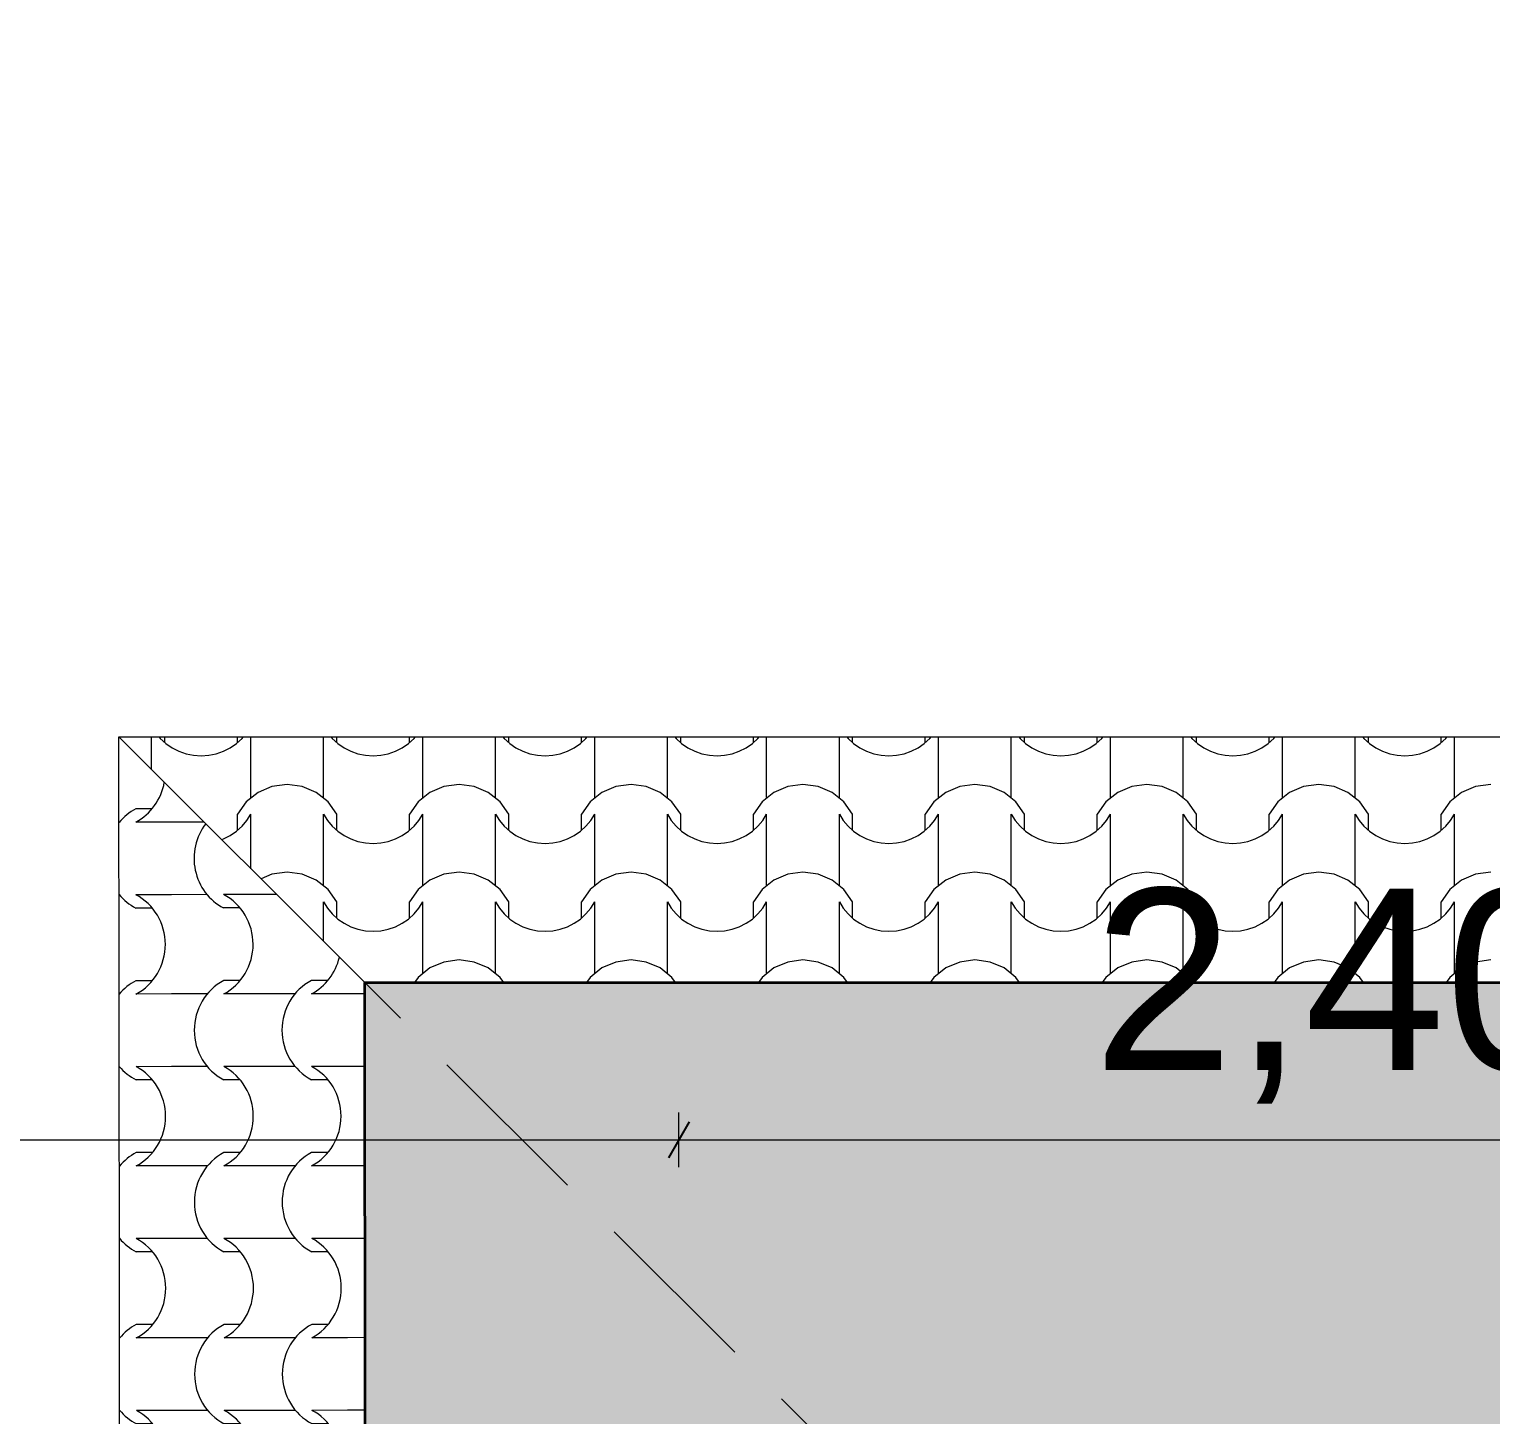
# Model space of a CAD drawing. Header units: millimetres. Extents: x 323482 to 503016, y 8175 to 72038.
# Drawn here: x 426647 to 429065, y 67722 to 70014 of the extents above; entities that cross this region are included whole.
import ezdxf

# ---------------------------------------------------------------- set-up
doc = ezdxf.new("R2010")
doc.units = ezdxf.units.MM
doc.header["$MEASUREMENT"] = 0
doc.linetypes.add('Hidden Line', pattern=[391.222223, 282.222223, -109])
doc.layers.add('Dimensioning - General', color=7, linetype='Continuous')
doc.layers.add('Shell - Roof', color=7, linetype='Continuous')
for name, color, linetype, lineweight, true_color in [('Dimensioning - General_Pen_No__45', 7, 'Continuous', 25, 0x40a5ff), ('Dimensioning - General_Pen_No__85', 7, 'Continuous', 20, 0x80c2ff), ('Shell - Roof_Pen_No__112', 7, 'Continuous', 13, 0xd5aaaa), ('Shell - Roof_Pen_No__92', 7, 'Continuous', 13, 0xbf8080)]:
    doc.layers.add(name, color=color, linetype=linetype, lineweight=lineweight, true_color=true_color)
doc.layers.add('Dimensioning - General_Pen_No__46', color=5, linetype='Continuous', lineweight=25)
doc.layers.add('Shell - Roof_Pen_No__32', color=15, linetype='Continuous', lineweight=35)
doc.styles.add('GENERATED_STYLE_1', font='arial.ttf')
doc.dimstyles.new('GENERATED_STYLE__4', dxfattribs={"dimtxt": 300, "dimasz": 45.6, "dimexe": 0.18, "dimexo": 0.0625, "dimgap": 0.09, "dimtad": 1, "dimtih": 1, "dimtoh": 1, "dimdec": 0, "dimzin": 0, "dimdsep": 46, "dimtxsty": 'GENERATED_STYLE_1', "dimblk": 'ARROWHEAD_2', "dimblk1": 'ARROWHEAD_2', "dimblk2": 'ARROWHEAD_2', "dimcen": 0.09, "dimse1": 1, "dimse2": 1, "dimclrd": 256, "dimclre": 256, "dimclrt": 5, "dimadec": 0, "dimazin": 0, "dimtfac": 1, "dimtdec": 4, "dimtmove": 0, "dimatfit": 3, "dimfxl": 1, "dimtolj": 1, "dimtzin": 0, "dimarcsym": 0})

# ---------------------------------------------------------------- blocks, each defined once
blk = doc.blocks.new('*X180')
at = {"layer": 'Shell - Roof_Pen_No__92', "color": 23, "linetype": 'Continuous', "lineweight": 13, "true_color": 0xbf8080}
for p, q in [((426850.6, 68724.4), (426823.5, 68724.4)), ((426796.1, 68702.4), (426795.8, 68702.4)), ((426882.4, 68702.5), (426823.5, 68702.4)), ((426936.5, 68702.5), (426882.4, 68702.5)), ((426796.2, 68582.2), (426796, 68582.2)), ((426882.6, 68582.2), (426823.7, 68582.2)), ((426941.4, 68582.3), (426882.6, 68582.2)), ((427027.8, 68582.4), (426968.9, 68582.3)), ((427056.8, 68582.4), (427027.8, 68582.4)), ((426850.8, 68560.2), (426823.7, 68560.2)), ((426996, 68560.4), (426968.9, 68560.3)), ((426850.9, 68440), (426823.8, 68439.9)), ((426996.1, 68440.1), (426969, 68440.1)), ((427141.3, 68440.3), (427114.2, 68440.2)), ((426796.4, 68417.9), (426796.1, 68417.9)), ((426882.7, 68418), (426823.8, 68417.9)), ((426941.6, 68418.1), (426882.7, 68418)), ((427027.9, 68418.1), (426969, 68418.1)), ((427086.8, 68418.2), (427027.9, 68418.1)), ((427173.1, 68418.3), (427114.3, 68418.2)), ((427202.4, 68418.3), (427173.1, 68418.3)), ((426796.5, 68297.7), (426796.3, 68297.7)), ((426882.8, 68297.8), (426824, 68297.7)), ((426941.7, 68297.8), (426882.8, 68297.8)), ((427028.1, 68297.9), (426969.2, 68297.8)), ((427086.9, 68298), (427028.1, 68297.9)), ((427173.3, 68298.1), (427114.4, 68298)), ((427202.5, 68298.1), (427173.3, 68298.1)), ((426851, 68275.7), (426824, 68275.7)), ((426996.3, 68275.9), (426969.2, 68275.8)), ((427141.5, 68276), (427114.4, 68276)), ((426851.2, 68155.5), (426824.1, 68155.5)), ((426996.4, 68155.6), (426969.3, 68155.6)), ((427141.6, 68155.8), (427114.5, 68155.8)), ((426796.7, 68133.4), (426796.4, 68133.4)), ((426883, 68133.5), (426824.1, 68133.5)), ((426941.9, 68133.6), (426883, 68133.5)), ((427028.2, 68133.7), (426969.3, 68133.6)), ((427087.1, 68133.7), (427028.2, 68133.7)), ((427173.4, 68133.8), (427114.5, 68133.8)), ((427202.7, 68133.8), (427173.4, 68133.8)), ((426796.8, 68013.2), (426796.5, 68013.2)), ((426883.1, 68013.3), (426824.2, 68013.2)), ((426942, 68013.3), (426883.1, 68013.3)), ((427028.3, 68013.4), (426969.5, 68013.4)), ((427087.2, 68013.5), (427028.3, 68013.4)), ((427173.6, 68013.6), (427114.7, 68013.5)), ((427202.8, 68013.6), (427173.6, 68013.6)), ((426851.3, 67991.2), (426824.3, 67991.2)), ((426996.6, 67991.4), (426969.5, 67991.4)), ((427141.8, 67991.5), (427114.7, 67991.5)), ((426851.5, 67871), (426824.4, 67871)), ((426996.7, 67871.2), (426969.6, 67871.1)), ((427141.9, 67871.3), (427114.8, 67871.3)), ((426797, 67849), (426796.7, 67849)), ((426883.3, 67849), (426824.4, 67849)), ((426942.2, 67849.1), (426883.3, 67849)), ((427028.5, 67849.2), (426969.6, 67849.1)), ((427087.4, 67849.2), (427028.5, 67849.2)), ((427173.7, 67849.3), (427114.8, 67849.3)), ((427203, 67849.4), (427173.7, 67849.3)), ((426797.1, 67728.7), (426796.8, 67728.7)), ((426883.4, 67728.8), (426824.5, 67728.7)), ((426851.6, 67706.8), (426824.6, 67706.7)), ((426942.3, 67728.9), (426883.4, 67728.8)), ((427028.6, 67728.9), (426969.7, 67728.9)), ((426996.8, 67706.9), (426969.8, 67706.9)), ((427087.5, 67729), (427028.6, 67728.9)), ((427173.8, 67729.1), (427115, 67729)), ((427142.1, 67707.1), (427115, 67707)), ((427203.1, 67729.1), (427173.8, 67729.1)), ((426851.7, 67586.5), (426824.7, 67586.5)), ((426997, 67586.7), (426969.9, 67586.7)), ((427142.2, 67586.8), (427115.1, 67586.8)), ((426797.3, 67564.5), (426797, 67564.5)), ((426883.6, 67564.6), (426824.7, 67564.5)), ((426942.5, 67564.6), (426883.6, 67564.6)), ((427028.8, 67564.7), (426969.9, 67564.6)), ((427087.7, 67564.8), (427028.8, 67564.7)), ((427174, 67564.9), (427115.1, 67564.8)), ((427203.3, 67564.9), (427174, 67564.9)), ((426797.4, 67444.2), (426797.1, 67444.2)), ((426883.7, 67444.3), (426824.8, 67444.3)), ((426942.6, 67444.4), (426883.7, 67444.3)), ((427028.9, 67444.5), (426970, 67444.4)), ((427087.8, 67444.5), (427028.9, 67444.5)), ((427174.1, 67444.6), (427115.2, 67444.6)), ((427203.4, 67444.6), (427174.1, 67444.6)), ((426851.9, 67422.3), (426824.8, 67422.3)), ((426997.1, 67422.4), (426970.1, 67422.4)), ((427142.3, 67422.6), (427115.3, 67422.6)), ((426852, 67302.1), (426825, 67302)), ((426997.2, 67302.2), (426970.2, 67302.2)), ((427142.5, 67302.3), (427115.4, 67302.3)), ((426797.6, 67280), (426797.3, 67280)), ((426883.9, 67280.1), (426825, 67280)), ((426942.8, 67280.1), (426883.9, 67280.1)), ((427029.1, 67280.2), (426970.2, 67280.2)), ((427088, 67280.3), (427029.1, 67280.2)), ((427174.3, 67280.4), (427115.4, 67280.3)), ((427203.5, 67280.4), (427174.3, 67280.4)), ((426797.7, 67159.8), (426797.4, 67159.8)), ((426884, 67159.8), (426825.1, 67159.8)), ((426942.9, 67159.9), (426884, 67159.8)), ((427029.2, 67160), (426970.3, 67159.9)), ((427088.1, 67160), (427029.2, 67160)), ((427174.4, 67160.1), (427115.5, 67160.1)), ((427203.7, 67160.2), (427174.4, 67160.1)), ((426852.2, 67137.8), (426825.1, 67137.8)), ((426997.4, 67138), (426970.3, 67137.9)), ((427142.6, 67138.1), (427115.6, 67138.1)), ((426852.3, 67017.6), (426825.2, 67017.5)), ((426997.5, 67017.7), (426970.5, 67017.7)), ((427142.8, 67017.9), (427115.7, 67017.8)), ((426797.8, 66995.5), (426797.6, 66995.5)), ((426884.2, 66995.6), (426825.3, 66995.5)), ((426943.1, 66995.7), (426884.2, 66995.6)), ((427029.4, 66995.7), (426970.5, 66995.7)), ((427088.3, 66995.8), (427029.4, 66995.7)), ((427174.6, 66995.9), (427115.7, 66995.8)), ((427203.8, 66995.9), (427174.6, 66995.9)), ((426943.2, 66875.4), (426890.5, 66875.4)), ((427029.5, 66875.5), (426970.6, 66875.5)), ((427088.4, 66875.6), (427029.5, 66875.5)), ((427174.7, 66875.7), (427115.8, 66875.6)), ((427204, 66875.7), (427174.7, 66875.7)), ((426997.7, 66853.5), (426970.6, 66853.4)), ((427142.9, 66853.6), (427115.8, 66853.6)), ((427143, 66733.4), (427116, 66733.4)), ((427088.6, 66711.3), (427054.8, 66711.3)), ((427174.9, 66711.4), (427116, 66711.4)), ((427204.1, 66711.4), (427174.9, 66711.4)), ((427204.2, 66591.2), (427175, 66591.2))]:
    blk.add_line(p, q, dxfattribs=at)
for centre, major_axis, start_param, end_param in [((426782.9, 68784.8), (-0.1, 92.5), 3.612631, 4.531047), ((426863.5, 68642.3), (-0.1, 91.9), 0.466079, 0.865344), ((427008.7, 68642.5), (-0.1, 91.9), 0.896981, 2.675513), ((426863.5, 68642.3), (-0.1, 91.9), 2.276249, 2.675513), ((426783.2, 68499.7), (-0.1, 92.5), 4.715365, 5.812147), ((426928.4, 68499.9), (-0.1, 92.5), 4.715365, 5.812147), ((426783.2, 68500.3), (-0.1, 92.5), 3.612631, 4.709413), ((426928.4, 68500.4), (-0.1, 92.5), 3.612631, 4.709413), ((427073.6, 68500.6), (-0.1, 92.5), 3.612631, 4.473815), ((426863.8, 68357.9), (-0.1, 91.9), 0.466079, 0.865344), ((427009, 68358), (-0.1, 91.9), 0.466079, 2.675513), ((427154.2, 68358.2), (-0.1, 91.9), 0.466079, 2.675513), ((426863.8, 68357.9), (-0.1, 91.9), 2.276249, 2.675513), ((426783.5, 68215.3), (-0.1, 92.5), 4.715365, 5.812147), ((426928.7, 68215.4), (-0.1, 92.5), 4.715365, 5.812147), ((427073.9, 68215.6), (-0.1, 92.5), 4.715365, 5.812147), ((426783.5, 68215.8), (-0.1, 92.5), 3.612631, 4.709413), ((426928.7, 68216), (-0.1, 92.5), 3.612631, 4.709413), ((427073.9, 68216.1), (-0.1, 92.5), 3.612631, 4.709413), ((426864.1, 68073.4), (-0.1, 91.9), 0.466079, 0.865344), ((427009.3, 68073.5), (-0.1, 91.9), 0.466079, 2.675513), ((427154.5, 68073.7), (-0.1, 91.9), 0.466079, 2.675513), ((426864.1, 68073.4), (-0.1, 91.9), 2.276249, 2.675513), ((426783.8, 67930.8), (-0.1, 92.5), 4.715365, 5.812147), ((426929, 67930.9), (-0.1, 92.5), 4.715365, 5.812147), ((427074.2, 67931.1), (-0.1, 92.5), 4.715365, 5.812147), ((426783.8, 67931.3), (-0.1, 92.5), 3.612631, 4.709413), ((426929, 67931.5), (-0.1, 92.5), 3.612631, 4.709413), ((427074.2, 67931.6), (-0.1, 92.5), 3.612631, 4.709413), ((426864.4, 67788.9), (-0.1, 91.9), 0.466079, 0.865344), ((427009.6, 67789), (-0.1, 91.9), 0.466079, 2.675513), ((427154.8, 67789.2), (-0.1, 91.9), 0.466079, 2.675513), ((426864.4, 67788.9), (-0.1, 91.9), 2.276249, 2.675513), ((426784.1, 67646.3), (-0.1, 92.5), 4.715365, 5.812147), ((426929.3, 67646.5), (-0.1, 92.5), 4.715365, 5.812147), ((427074.5, 67646.6), (-0.1, 92.5), 4.715365, 5.812147), ((426784.1, 67646.9), (-0.1, 92.5), 3.612631, 4.709413), ((426929.3, 67647), (-0.1, 92.5), 3.612631, 4.709413), ((427074.5, 67647.1), (-0.1, 92.5), 3.612631, 4.709413), ((426864.7, 67504.4), (-0.1, 91.9), 0.466079, 0.865344), ((427009.9, 67504.6), (-0.1, 91.9), 0.466079, 2.675513), ((427155.1, 67504.7), (-0.1, 91.9), 0.466079, 2.675513), ((426864.7, 67504.4), (-0.1, 91.9), 2.276249, 2.675513), ((426784.4, 67361.8), (-0.1, 92.5), 4.715365, 5.812147), ((426929.6, 67362), (-0.1, 92.5), 4.715365, 5.812147), ((427074.8, 67362.1), (-0.1, 92.5), 4.715365, 5.812147), ((426784.4, 67362.4), (-0.1, 92.5), 3.612631, 4.709413), ((426929.6, 67362.5), (-0.1, 92.5), 3.612631, 4.709413), ((427074.8, 67362.7), (-0.1, 92.5), 3.612631, 4.709413), ((426864.9, 67219.9), (-0.1, 91.9), 0.466079, 0.865344), ((427010.2, 67220.1), (-0.1, 91.9), 0.466079, 2.675513), ((427155.4, 67220.2), (-0.1, 91.9), 0.466079, 2.675513), ((426864.9, 67219.9), (-0.1, 91.9), 2.276249, 2.675513), ((426784.7, 67077.3), (-0.1, 92.5), 4.715365, 5.812147), ((426929.9, 67077.5), (-0.1, 92.5), 4.715365, 5.812147), ((427075.1, 67077.6), (-0.1, 92.5), 4.715365, 5.812147), ((426784.7, 67077.9), (-0.1, 92.5), 3.612631, 4.709413), ((426929.9, 67078), (-0.1, 92.5), 3.612631, 4.709413), ((427075.1, 67078.2), (-0.1, 92.5), 3.612631, 4.709413), ((426865.2, 66935.5), (-0.1, 91.9), 0.466079, 0.865344), ((427010.5, 66935.6), (-0.1, 91.9), 0.466079, 2.675513), ((427155.7, 66935.8), (-0.1, 91.9), 0.466079, 2.675513), ((426930.2, 66793), (-0.1, 92.5), 4.715365, 5.812147), ((427075.4, 66793.2), (-0.1, 92.5), 4.715365, 5.812147), ((426930.2, 66793.6), (-0.1, 92.5), 4.278619, 4.709413), ((427075.4, 66793.7), (-0.1, 92.5), 3.612631, 4.709413), ((427156, 66651.3), (-0.1, 91.9), 0.466079, 1.129446)]:
    blk.add_ellipse(centre, major_axis=major_axis, ratio=0.965926, start_param=start_param, end_param=end_param, dxfattribs=at)
blk = doc.blocks.new('*X182')
at = {"layer": 'Shell - Roof_Pen_No__92', "color": 23, "linetype": 'Continuous', "lineweight": 13, "true_color": 0xbf8080}
for p, q in [((426849.6, 68802), (426849.6, 68843.2)), ((426862.1, 68843.2), (426864.1, 68840.9)), ((426871.6, 68833.8), (426871.6, 68843.2)), ((426991.9, 68833.8), (426991.9, 68843.2)), ((426999.4, 68840.9), (427001.4, 68843.2)), ((427013.9, 68802), (427013.9, 68843.2)), ((427134.1, 68802), (427134.1, 68843.2)), ((427146.6, 68843.2), (427148.6, 68840.9)), ((427156.1, 68833.8), (427156.1, 68843.2)), ((427276.4, 68833.8), (427276.4, 68843.2)), ((427283.9, 68840.9), (427285.9, 68843.2)), ((427298.4, 68802), (427298.4, 68843.2)), ((427418.6, 68802), (427418.6, 68843.2)), ((427431.1, 68843.2), (427433, 68840.9)), ((427440.6, 68833.8), (427440.6, 68843.2)), ((427560.8, 68833.8), (427560.8, 68843.2)), ((427568.4, 68840.9), (427570.3, 68843.2)), ((427582.8, 68802), (427582.8, 68843.2)), ((427703.1, 68802), (427703.1, 68843.2)), ((427715.6, 68843.2), (427717.5, 68840.9)), ((427725.1, 68833.8), (427725.1, 68843.2)), ((427845.3, 68833.8), (427845.3, 68843.2)), ((427852.9, 68840.9), (427854.8, 68843.2)), ((427867.3, 68802), (427867.3, 68843.2)), ((427987.6, 68802), (427987.6, 68843.2)), ((428000.1, 68843.2), (428002, 68840.9)), ((428009.6, 68833.8), (428009.6, 68843.2)), ((428129.8, 68833.8), (428129.8, 68843.2)), ((428137.4, 68840.9), (428139.3, 68843.2)), ((428151.8, 68802), (428151.8, 68843.2)), ((428272, 68802), (428272, 68843.2)), ((428284.5, 68843.2), (428286.5, 68840.9)), ((428294, 68833.8), (428294, 68843.2)), ((428414.3, 68833.8), (428414.3, 68843.2)), ((428421.8, 68840.9), (428423.8, 68843.2)), ((428436.3, 68802), (428436.3, 68843.2)), ((428556.5, 68802), (428556.5, 68843.2)), ((428569, 68843.2), (428571, 68840.9)), ((428578.5, 68833.8), (428578.5, 68843.2)), ((428698.8, 68833.8), (428698.8, 68843.2)), ((428706.3, 68840.9), (428708.3, 68843.2)), ((428720.8, 68802), (428720.8, 68843.2)), ((428841, 68802), (428841, 68843.2)), ((428853.5, 68843.2), (428855.4, 68840.9)), ((428863, 68833.8), (428863, 68843.2)), ((428983.2, 68833.8), (428983.2, 68843.2)), ((428990.8, 68840.9), (428992.7, 68843.2)), ((429005.2, 68802), (429005.2, 68843.2)), ((426864.1, 68840.9), (426873.3, 68832.5)), ((426873.3, 68832.5), (426883.6, 68825.4)), ((426883.6, 68825.4), (426894.8, 68819.7)), ((426894.8, 68819.7), (426906.7, 68815.5)), ((426956.8, 68815.5), (426968.7, 68819.7)), ((426968.7, 68819.7), (426979.9, 68825.4)), ((426979.9, 68825.4), (426990.2, 68832.5)), ((426990.2, 68832.5), (426999.4, 68840.9)), ((427148.6, 68840.9), (427157.8, 68832.5)), ((427157.8, 68832.5), (427168.1, 68825.4)), ((427168.1, 68825.4), (427179.3, 68819.7)), ((427179.3, 68819.7), (427191.2, 68815.5)), ((427241.3, 68815.5), (427253.2, 68819.7)), ((427253.2, 68819.7), (427264.4, 68825.4)), ((427264.4, 68825.4), (427274.7, 68832.5)), ((427274.7, 68832.5), (427283.9, 68840.9)), ((427433, 68840.9), (427442.2, 68832.5)), ((427442.2, 68832.5), (427452.6, 68825.4)), ((427452.6, 68825.4), (427463.8, 68819.7)), ((427463.8, 68819.7), (427475.7, 68815.5)), ((427525.8, 68815.5), (427537.7, 68819.7)), ((427537.7, 68819.7), (427548.9, 68825.4)), ((427548.9, 68825.4), (427559.2, 68832.5)), ((427559.2, 68832.5), (427568.4, 68840.9)), ((427717.5, 68840.9), (427726.7, 68832.5)), ((427726.7, 68832.5), (427737, 68825.4)), ((427737, 68825.4), (427748.3, 68819.7)), ((427748.3, 68819.7), (427760.2, 68815.5)), ((427810.2, 68815.5), (427822.1, 68819.7)), ((427822.1, 68819.7), (427833.4, 68825.4)), ((427833.4, 68825.4), (427843.7, 68832.5)), ((427843.7, 68832.5), (427852.9, 68840.9)), ((428002, 68840.9), (428011.2, 68832.5)), ((428011.2, 68832.5), (428021.5, 68825.4)), ((428021.5, 68825.4), (428032.7, 68819.7)), ((428032.7, 68819.7), (428044.7, 68815.5)), ((428094.7, 68815.5), (428106.6, 68819.7)), ((428106.6, 68819.7), (428117.8, 68825.4)), ((428117.8, 68825.4), (428128.2, 68832.5)), ((428128.2, 68832.5), (428137.4, 68840.9)), ((428286.5, 68840.9), (428295.7, 68832.5)), ((428295.7, 68832.5), (428306, 68825.4)), ((428306, 68825.4), (428317.2, 68819.7)), ((428317.2, 68819.7), (428329.1, 68815.5)), ((428379.2, 68815.5), (428391.1, 68819.7)), ((428391.1, 68819.7), (428402.3, 68825.4)), ((428402.3, 68825.4), (428412.6, 68832.5)), ((428412.6, 68832.5), (428421.8, 68840.9)), ((428571, 68840.9), (428580.2, 68832.5)), ((428580.2, 68832.5), (428590.5, 68825.4)), ((428590.5, 68825.4), (428601.7, 68819.7)), ((428601.7, 68819.7), (428613.6, 68815.5)), ((428663.7, 68815.5), (428675.6, 68819.7)), ((428675.6, 68819.7), (428686.8, 68825.4)), ((428686.8, 68825.4), (428697.1, 68832.5)), ((428697.1, 68832.5), (428706.3, 68840.9)), ((428855.4, 68840.9), (428864.6, 68832.5)), ((428864.6, 68832.5), (428875, 68825.4)), ((428875, 68825.4), (428886.2, 68819.7)), ((428886.2, 68819.7), (428898.1, 68815.5)), ((428948.2, 68815.5), (428960.1, 68819.7)), ((428960.1, 68819.7), (428971.3, 68825.4)), ((428971.3, 68825.4), (428981.6, 68832.5)), ((428981.6, 68832.5), (428990.8, 68840.9)), ((426849.6, 68789.3), (426849.6, 68802)), ((426906.7, 68815.5), (426919.1, 68813)), ((426919.1, 68813), (426931.8, 68812.1)), ((426931.8, 68812.1), (426944.4, 68813)), ((426944.4, 68813), (426956.8, 68815.5)), ((427013.9, 68743.1), (427013.9, 68802)), ((427134.1, 68743.1), (427134.1, 68802)), ((427191.2, 68815.5), (427203.6, 68813)), ((427203.6, 68813), (427216.2, 68812.1)), ((427216.2, 68812.1), (427228.9, 68813)), ((427228.9, 68813), (427241.3, 68815.5)), ((427298.4, 68743.1), (427298.4, 68802)), ((427418.6, 68743.1), (427418.6, 68802)), ((427475.7, 68815.5), (427488.1, 68813)), ((427488.1, 68813), (427500.7, 68812.1)), ((427500.7, 68812.1), (427513.4, 68813)), ((427513.4, 68813), (427525.8, 68815.5)), ((427582.8, 68743.1), (427582.8, 68802)), ((427703.1, 68743.1), (427703.1, 68802)), ((427760.2, 68815.5), (427772.6, 68813)), ((427772.6, 68813), (427785.2, 68812.1)), ((427785.2, 68812.1), (427797.8, 68813)), ((427797.8, 68813), (427810.2, 68815.5)), ((427867.3, 68743.1), (427867.3, 68802)), ((427987.6, 68743.1), (427987.6, 68802)), ((428044.7, 68815.5), (428057, 68813)), ((428057, 68813), (428069.7, 68812.1)), ((428069.7, 68812.1), (428082.3, 68813)), ((428082.3, 68813), (428094.7, 68815.5)), ((428151.8, 68743.1), (428151.8, 68802)), ((428272, 68743.1), (428272, 68802)), ((428329.1, 68815.5), (428341.5, 68813)), ((428341.5, 68813), (428354.2, 68812.1)), ((428354.2, 68812.1), (428366.8, 68813)), ((428366.8, 68813), (428379.2, 68815.5)), ((428436.3, 68743.1), (428436.3, 68802)), ((428556.5, 68743.1), (428556.5, 68802)), ((428613.6, 68815.5), (428626, 68813)), ((428626, 68813), (428638.6, 68812.1)), ((428638.6, 68812.1), (428651.3, 68813)), ((428651.3, 68813), (428663.7, 68815.5)), ((428720.8, 68743.1), (428720.8, 68802)), ((428841, 68743.1), (428841, 68802)), ((428898.1, 68815.5), (428910.5, 68813)), ((428910.5, 68813), (428923.1, 68812.1)), ((428923.1, 68812.1), (428935.8, 68813)), ((428935.8, 68813), (428948.2, 68815.5)), ((429005.2, 68743.1), (429005.2, 68802)), ((427025.8, 68751.4), (427006.3, 68735.8)), ((427048.9, 68761.2), (427025.8, 68751.4)), ((427074, 68764.6), (427048.9, 68761.2)), ((427099.1, 68761.2), (427074, 68764.6)), ((427122.2, 68751.4), (427099.1, 68761.2)), ((427141.7, 68735.8), (427122.2, 68751.4)), ((427310.2, 68751.4), (427290.7, 68735.8)), ((427333.4, 68761.2), (427310.2, 68751.4)), ((427358.5, 68764.6), (427333.4, 68761.2)), ((427383.6, 68761.2), (427358.5, 68764.6)), ((427406.7, 68751.4), (427383.6, 68761.2)), ((427426.2, 68735.8), (427406.7, 68751.4)), ((427594.7, 68751.4), (427575.2, 68735.8)), ((427617.9, 68761.2), (427594.7, 68751.4)), ((427643, 68764.6), (427617.9, 68761.2)), ((427668, 68761.2), (427643, 68764.6)), ((427691.2, 68751.4), (427668, 68761.2)), ((427710.7, 68735.8), (427691.2, 68751.4)), ((427879.2, 68751.4), (427859.7, 68735.8)), ((427902.4, 68761.2), (427879.2, 68751.4)), ((427927.4, 68764.6), (427902.4, 68761.2)), ((427952.5, 68761.2), (427927.4, 68764.6)), ((427975.7, 68751.4), (427952.5, 68761.2)), ((427995.2, 68735.8), (427975.7, 68751.4)), ((428163.7, 68751.4), (428144.2, 68735.8)), ((428186.9, 68761.2), (428163.7, 68751.4)), ((428211.9, 68764.6), (428186.9, 68761.2)), ((428237, 68761.2), (428211.9, 68764.6)), ((428260.2, 68751.4), (428237, 68761.2)), ((428279.7, 68735.8), (428260.2, 68751.4)), ((428448.2, 68751.4), (428428.7, 68735.8)), ((428471.3, 68761.2), (428448.2, 68751.4)), ((428496.4, 68764.6), (428471.3, 68761.2)), ((428521.5, 68761.2), (428496.4, 68764.6)), ((428544.6, 68751.4), (428521.5, 68761.2)), ((428564.1, 68735.8), (428544.6, 68751.4)), ((428732.6, 68751.4), (428713.1, 68735.8)), ((428755.8, 68761.2), (428732.6, 68751.4)), ((428780.9, 68764.6), (428755.8, 68761.2)), ((428806, 68761.2), (428780.9, 68764.6)), ((428829.1, 68751.4), (428806, 68761.2)), ((428848.6, 68735.8), (428829.1, 68751.4)), ((429017.1, 68751.4), (428997.6, 68735.8)), ((429040.3, 68761.2), (429017.1, 68751.4)), ((429065.4, 68764.6), (429040.3, 68761.2)), ((427006.3, 68735.8), (426991.9, 68715.7)), ((427156.1, 68715.7), (427141.7, 68735.8)), ((427290.7, 68735.8), (427276.4, 68715.7)), ((427440.6, 68715.7), (427426.2, 68735.8)), ((427575.2, 68735.8), (427560.8, 68715.7)), ((427725.1, 68715.7), (427710.7, 68735.8)), ((427859.7, 68735.8), (427845.3, 68715.7)), ((428009.6, 68715.7), (427995.2, 68735.8)), ((428144.2, 68735.8), (428129.8, 68715.7)), ((428294, 68715.7), (428279.7, 68735.8)), ((428428.7, 68735.8), (428414.3, 68715.7)), ((428578.5, 68715.7), (428564.1, 68735.8)), ((428713.1, 68735.8), (428698.8, 68715.7)), ((428863, 68715.7), (428848.6, 68735.8)), ((428997.6, 68735.8), (428983.2, 68715.7)), ((426991.9, 68688.6), (426991.9, 68715.7)), ((426999.4, 68695.7), (427007.4, 68705.2)), ((427007.4, 68705.2), (427013.9, 68715.7)), ((427013.9, 68656.8), (427013.9, 68715.7)), ((427134.1, 68656.8), (427134.1, 68715.7)), ((427134.1, 68715.7), (427140.6, 68705.2)), ((427140.6, 68705.2), (427148.6, 68695.7)), ((427156.1, 68688.6), (427156.1, 68715.7)), ((427276.4, 68688.6), (427276.4, 68715.7)), ((427283.9, 68695.7), (427291.9, 68705.2)), ((427291.9, 68705.2), (427298.4, 68715.7)), ((427298.4, 68656.8), (427298.4, 68715.7)), ((427418.6, 68656.8), (427418.6, 68715.7)), ((427418.6, 68715.7), (427425.1, 68705.2)), ((427425.1, 68705.2), (427433, 68695.7)), ((427440.6, 68688.6), (427440.6, 68715.7)), ((427560.8, 68688.6), (427560.8, 68715.7)), ((427568.4, 68695.7), (427576.3, 68705.2)), ((427576.3, 68705.2), (427582.8, 68715.7)), ((427582.8, 68656.8), (427582.8, 68715.7)), ((427703.1, 68656.8), (427703.1, 68715.7)), ((427703.1, 68715.7), (427709.6, 68705.2)), ((427709.6, 68705.2), (427717.5, 68695.7)), ((427725.1, 68688.6), (427725.1, 68715.7)), ((427845.3, 68688.6), (427845.3, 68715.7)), ((427852.9, 68695.7), (427860.8, 68705.2)), ((427860.8, 68705.2), (427867.3, 68715.7)), ((427867.3, 68656.8), (427867.3, 68715.7)), ((427987.6, 68656.8), (427987.6, 68715.7)), ((427987.6, 68715.7), (427994.1, 68705.2)), ((427994.1, 68705.2), (428002, 68695.7)), ((428009.6, 68688.6), (428009.6, 68715.7)), ((428129.8, 68688.6), (428129.8, 68715.7)), ((428137.4, 68695.7), (428145.3, 68705.2)), ((428145.3, 68705.2), (428151.8, 68715.7)), ((428151.8, 68656.8), (428151.8, 68715.7)), ((428272, 68656.8), (428272, 68715.7)), ((428272, 68715.7), (428278.5, 68705.2)), ((428278.5, 68705.2), (428286.5, 68695.7)), ((428294, 68688.6), (428294, 68715.7)), ((428414.3, 68688.6), (428414.3, 68715.7)), ((428421.8, 68695.7), (428429.8, 68705.2)), ((428429.8, 68705.2), (428436.3, 68715.7)), ((428436.3, 68656.8), (428436.3, 68715.7)), ((428556.5, 68656.8), (428556.5, 68715.7)), ((428556.5, 68715.7), (428563, 68705.2)), ((428563, 68705.2), (428571, 68695.7)), ((428578.5, 68688.6), (428578.5, 68715.7)), ((428698.8, 68688.6), (428698.8, 68715.7)), ((428706.3, 68695.7), (428714.3, 68705.2)), ((428714.3, 68705.2), (428720.8, 68715.7)), ((428720.8, 68656.8), (428720.8, 68715.7)), ((428841, 68656.8), (428841, 68715.7)), ((428841, 68715.7), (428847.5, 68705.2)), ((428847.5, 68705.2), (428855.4, 68695.7)), ((428863, 68688.6), (428863, 68715.7)), ((428983.2, 68688.6), (428983.2, 68715.7)), ((428990.8, 68695.7), (428998.7, 68705.2)), ((428998.7, 68705.2), (429005.2, 68715.7)), ((429005.2, 68656.8), (429005.2, 68715.7)), ((426965.7, 68673.4), (426968.7, 68674.5)), ((426968.7, 68674.5), (426979.9, 68680.2)), ((426979.9, 68680.2), (426990.2, 68687.3)), ((426990.2, 68687.3), (426999.4, 68695.7)), ((427148.6, 68695.7), (427157.8, 68687.3)), ((427157.8, 68687.3), (427168.1, 68680.2)), ((427168.1, 68680.2), (427179.3, 68674.5)), ((427179.3, 68674.5), (427191.2, 68670.3)), ((427241.3, 68670.3), (427253.2, 68674.5)), ((427253.2, 68674.5), (427264.4, 68680.2)), ((427264.4, 68680.2), (427274.7, 68687.3)), ((427274.7, 68687.3), (427283.9, 68695.7)), ((427433, 68695.7), (427442.2, 68687.3)), ((427442.2, 68687.3), (427452.6, 68680.2)), ((427452.6, 68680.2), (427463.8, 68674.5)), ((427463.8, 68674.5), (427475.7, 68670.3)), ((427525.8, 68670.3), (427537.7, 68674.5)), ((427537.7, 68674.5), (427548.9, 68680.2)), ((427548.9, 68680.2), (427559.2, 68687.3)), ((427559.2, 68687.3), (427568.4, 68695.7)), ((427717.5, 68695.7), (427726.7, 68687.3)), ((427726.7, 68687.3), (427737, 68680.2)), ((427737, 68680.2), (427748.3, 68674.5)), ((427748.3, 68674.5), (427760.2, 68670.3)), ((427810.2, 68670.3), (427822.1, 68674.5)), ((427822.1, 68674.5), (427833.4, 68680.2)), ((427833.4, 68680.2), (427843.7, 68687.3)), ((427843.7, 68687.3), (427852.9, 68695.7)), ((428002, 68695.7), (428011.2, 68687.3)), ((428011.2, 68687.3), (428021.5, 68680.2)), ((428021.5, 68680.2), (428032.7, 68674.5)), ((428032.7, 68674.5), (428044.7, 68670.3)), ((428094.7, 68670.3), (428106.6, 68674.5)), ((428106.6, 68674.5), (428117.8, 68680.2)), ((428117.8, 68680.2), (428128.2, 68687.3)), ((428128.2, 68687.3), (428137.4, 68695.7)), ((428286.5, 68695.7), (428295.7, 68687.3)), ((428295.7, 68687.3), (428306, 68680.2)), ((428306, 68680.2), (428317.2, 68674.5)), ((428317.2, 68674.5), (428329.1, 68670.3)), ((428379.2, 68670.3), (428391.1, 68674.5)), ((428391.1, 68674.5), (428402.3, 68680.2)), ((428402.3, 68680.2), (428412.6, 68687.3)), ((428412.6, 68687.3), (428421.8, 68695.7)), ((428571, 68695.7), (428580.2, 68687.3)), ((428580.2, 68687.3), (428590.5, 68680.2)), ((428590.5, 68680.2), (428601.7, 68674.5)), ((428601.7, 68674.5), (428613.6, 68670.3)), ((428663.7, 68670.3), (428675.6, 68674.5)), ((428675.6, 68674.5), (428686.8, 68680.2)), ((428686.8, 68680.2), (428697.1, 68687.3)), ((428697.1, 68687.3), (428706.3, 68695.7)), ((428855.4, 68695.7), (428864.6, 68687.3)), ((428864.6, 68687.3), (428875, 68680.2)), ((428875, 68680.2), (428886.2, 68674.5)), ((428886.2, 68674.5), (428898.1, 68670.3)), ((428948.2, 68670.3), (428960.1, 68674.5)), ((428960.1, 68674.5), (428971.3, 68680.2)), ((428971.3, 68680.2), (428981.6, 68687.3)), ((428981.6, 68687.3), (428990.8, 68695.7)), ((427013.9, 68625.2), (427013.9, 68656.8)), ((427134.1, 68597.9), (427134.1, 68656.8)), ((427191.2, 68670.3), (427203.6, 68667.8)), ((427203.6, 68667.8), (427216.2, 68666.9)), ((427216.2, 68666.9), (427228.9, 68667.8)), ((427228.9, 68667.8), (427241.3, 68670.3)), ((427298.4, 68597.9), (427298.4, 68656.8)), ((427418.6, 68597.9), (427418.6, 68656.8)), ((427475.7, 68670.3), (427488.1, 68667.8)), ((427488.1, 68667.8), (427500.7, 68666.9)), ((427500.7, 68666.9), (427513.4, 68667.8)), ((427513.4, 68667.8), (427525.8, 68670.3)), ((427582.8, 68597.9), (427582.8, 68656.8)), ((427703.1, 68597.9), (427703.1, 68656.8)), ((427760.2, 68670.3), (427772.6, 68667.8)), ((427772.6, 68667.8), (427785.2, 68666.9)), ((427785.2, 68666.9), (427797.8, 68667.8)), ((427797.8, 68667.8), (427810.2, 68670.3)), ((427867.3, 68597.9), (427867.3, 68656.8)), ((427987.6, 68597.9), (427987.6, 68656.8)), ((428044.7, 68670.3), (428057, 68667.8)), ((428057, 68667.8), (428069.7, 68666.9)), ((428069.7, 68666.9), (428082.3, 68667.8)), ((428082.3, 68667.8), (428094.7, 68670.3)), ((428151.8, 68597.9), (428151.8, 68656.8)), ((428272, 68597.9), (428272, 68656.8)), ((428329.1, 68670.3), (428341.5, 68667.8)), ((428341.5, 68667.8), (428354.2, 68666.9)), ((428354.2, 68666.9), (428366.8, 68667.8)), ((428366.8, 68667.8), (428379.2, 68670.3)), ((428436.3, 68597.9), (428436.3, 68656.8)), ((428556.5, 68597.9), (428556.5, 68656.8)), ((428613.6, 68670.3), (428626, 68667.8)), ((428626, 68667.8), (428638.6, 68666.9)), ((428638.6, 68666.9), (428651.3, 68667.8)), ((428651.3, 68667.8), (428663.7, 68670.3)), ((428720.8, 68597.9), (428720.8, 68656.8)), ((428841, 68597.9), (428841, 68656.8)), ((428898.1, 68670.3), (428910.5, 68667.8)), ((428910.5, 68667.8), (428923.1, 68666.9)), ((428923.1, 68666.9), (428935.8, 68667.8)), ((428935.8, 68667.8), (428948.2, 68670.3)), ((429005.2, 68597.9), (429005.2, 68656.8)), ((427048.9, 68616), (427030.8, 68608.3)), ((427074, 68619.4), (427048.9, 68616)), ((427099.1, 68616), (427074, 68619.4)), ((427122.2, 68606.2), (427099.1, 68616)), ((427141.7, 68590.6), (427122.2, 68606.2)), ((427310.2, 68606.2), (427290.7, 68590.6)), ((427333.4, 68616), (427310.2, 68606.2)), ((427358.5, 68619.4), (427333.4, 68616)), ((427383.6, 68616), (427358.5, 68619.4)), ((427406.7, 68606.2), (427383.6, 68616)), ((427426.2, 68590.6), (427406.7, 68606.2)), ((427594.7, 68606.2), (427575.2, 68590.6)), ((427617.9, 68616), (427594.7, 68606.2)), ((427643, 68619.4), (427617.9, 68616)), ((427668, 68616), (427643, 68619.4)), ((427691.2, 68606.2), (427668, 68616)), ((427710.7, 68590.6), (427691.2, 68606.2)), ((427879.2, 68606.2), (427859.7, 68590.6)), ((427902.4, 68616), (427879.2, 68606.2)), ((427927.4, 68619.4), (427902.4, 68616)), ((427952.5, 68616), (427927.4, 68619.4)), ((427975.7, 68606.2), (427952.5, 68616)), ((427995.2, 68590.6), (427975.7, 68606.2)), ((428163.7, 68606.2), (428144.2, 68590.6)), ((428186.9, 68616), (428163.7, 68606.2)), ((428211.9, 68619.4), (428186.9, 68616)), ((428237, 68616), (428211.9, 68619.4)), ((428260.2, 68606.2), (428237, 68616)), ((428279.7, 68590.6), (428260.2, 68606.2)), ((428448.2, 68606.2), (428428.7, 68590.6)), ((428471.3, 68616), (428448.2, 68606.2)), ((428496.4, 68619.4), (428471.3, 68616)), ((428521.5, 68616), (428496.4, 68619.4)), ((428544.6, 68606.2), (428521.5, 68616)), ((428564.1, 68590.6), (428544.6, 68606.2)), ((428732.6, 68606.2), (428713.1, 68590.6)), ((428755.8, 68616), (428732.6, 68606.2)), ((428780.9, 68619.4), (428755.8, 68616)), ((428806, 68616), (428780.9, 68619.4)), ((428829.1, 68606.2), (428806, 68616)), ((428848.6, 68590.6), (428829.1, 68606.2)), ((429017.1, 68606.2), (428997.6, 68590.6)), ((429040.3, 68616), (429017.1, 68606.2)), ((429065.4, 68619.4), (429040.3, 68616)), ((427156.1, 68570.5), (427141.7, 68590.6)), ((427290.7, 68590.6), (427276.4, 68570.5)), ((427440.6, 68570.5), (427426.2, 68590.6)), ((427575.2, 68590.6), (427560.8, 68570.5)), ((427725.1, 68570.5), (427710.7, 68590.6)), ((427859.7, 68590.6), (427845.3, 68570.5)), ((428009.6, 68570.5), (427995.2, 68590.6)), ((428144.2, 68590.6), (428129.8, 68570.5)), ((428294, 68570.5), (428279.7, 68590.6)), ((428428.7, 68590.6), (428414.3, 68570.5)), ((428578.5, 68570.5), (428564.1, 68590.6)), ((428713.1, 68590.6), (428698.8, 68570.5)), ((428863, 68570.5), (428848.6, 68590.6)), ((428997.6, 68590.6), (428983.2, 68570.5)), ((427134.1, 68511.6), (427134.1, 68570.5)), ((427134.1, 68570.5), (427140.6, 68560)), ((427140.6, 68560), (427148.6, 68550.4)), ((427156.1, 68543.4), (427156.1, 68570.5)), ((427276.4, 68543.4), (427276.4, 68570.5)), ((427283.9, 68550.4), (427291.9, 68560)), ((427291.9, 68560), (427298.4, 68570.5)), ((427298.4, 68511.6), (427298.4, 68570.5)), ((427418.6, 68511.6), (427418.6, 68570.5)), ((427418.6, 68570.5), (427425.1, 68560)), ((427425.1, 68560), (427433, 68550.4)), ((427440.6, 68543.4), (427440.6, 68570.5)), ((427560.8, 68543.4), (427560.8, 68570.5)), ((427568.4, 68550.4), (427576.3, 68560)), ((427576.3, 68560), (427582.8, 68570.5)), ((427582.8, 68511.6), (427582.8, 68570.5)), ((427703.1, 68511.6), (427703.1, 68570.5)), ((427703.1, 68570.5), (427709.6, 68560)), ((427709.6, 68560), (427717.5, 68550.4)), ((427725.1, 68543.4), (427725.1, 68570.5)), ((427845.3, 68543.4), (427845.3, 68570.5)), ((427852.9, 68550.4), (427860.8, 68560)), ((427860.8, 68560), (427867.3, 68570.5)), ((427867.3, 68511.6), (427867.3, 68570.5)), ((427987.6, 68511.6), (427987.6, 68570.5)), ((427987.6, 68570.5), (427994.1, 68560)), ((427994.1, 68560), (428002, 68550.4)), ((428009.6, 68543.4), (428009.6, 68570.5)), ((428129.8, 68543.4), (428129.8, 68570.5)), ((428137.4, 68550.4), (428145.3, 68560)), ((428145.3, 68560), (428151.8, 68570.5)), ((428151.8, 68511.6), (428151.8, 68570.5)), ((428272, 68511.6), (428272, 68570.5)), ((428272, 68570.5), (428278.5, 68560)), ((428278.5, 68560), (428286.5, 68550.4)), ((428294, 68543.4), (428294, 68570.5)), ((428414.3, 68543.4), (428414.3, 68570.5)), ((428421.8, 68550.4), (428429.8, 68560)), ((428429.8, 68560), (428436.3, 68570.5)), ((428436.3, 68511.6), (428436.3, 68570.5)), ((428556.5, 68511.6), (428556.5, 68570.5)), ((428556.5, 68570.5), (428563, 68560)), ((428563, 68560), (428571, 68550.4)), ((428578.5, 68543.4), (428578.5, 68570.5)), ((428698.8, 68543.4), (428698.8, 68570.5)), ((428706.3, 68550.4), (428714.3, 68560)), ((428714.3, 68560), (428720.8, 68570.5)), ((428720.8, 68511.6), (428720.8, 68570.5)), ((428841, 68511.6), (428841, 68570.5)), ((428841, 68570.5), (428847.5, 68560)), ((428847.5, 68560), (428855.4, 68550.4)), ((428863, 68543.4), (428863, 68570.5)), ((428983.2, 68543.4), (428983.2, 68570.5)), ((428990.8, 68550.4), (428998.7, 68560)), ((428998.7, 68560), (429005.2, 68570.5)), ((429005.2, 68511.6), (429005.2, 68570.5)), ((427148.6, 68550.4), (427157.8, 68542)), ((427157.8, 68542), (427168.1, 68534.9)), ((427168.1, 68534.9), (427179.3, 68529.3)), ((427179.3, 68529.3), (427191.2, 68525.1)), ((427241.3, 68525.1), (427253.2, 68529.3)), ((427253.2, 68529.3), (427264.4, 68534.9)), ((427264.4, 68534.9), (427274.7, 68542)), ((427274.7, 68542), (427283.9, 68550.4)), ((427433, 68550.4), (427442.2, 68542)), ((427442.2, 68542), (427452.6, 68534.9)), ((427452.6, 68534.9), (427463.8, 68529.3)), ((427463.8, 68529.3), (427475.7, 68525.1)), ((427525.8, 68525.1), (427537.7, 68529.3)), ((427537.7, 68529.3), (427548.9, 68534.9)), ((427548.9, 68534.9), (427559.2, 68542)), ((427559.2, 68542), (427568.4, 68550.4)), ((427717.5, 68550.4), (427726.7, 68542)), ((427726.7, 68542), (427737, 68534.9)), ((427737, 68534.9), (427748.3, 68529.3)), ((427748.3, 68529.3), (427760.2, 68525.1)), ((427810.2, 68525.1), (427822.1, 68529.3)), ((427822.1, 68529.3), (427833.4, 68534.9)), ((427833.4, 68534.9), (427843.7, 68542)), ((427843.7, 68542), (427852.9, 68550.4)), ((428002, 68550.4), (428011.2, 68542)), ((428011.2, 68542), (428021.5, 68534.9)), ((428021.5, 68534.9), (428032.7, 68529.3)), ((428032.7, 68529.3), (428044.7, 68525.1)), ((428094.7, 68525.1), (428106.6, 68529.3)), ((428106.6, 68529.3), (428117.8, 68534.9)), ((428117.8, 68534.9), (428128.2, 68542)), ((428128.2, 68542), (428137.4, 68550.4)), ((428286.5, 68550.4), (428295.7, 68542)), ((428295.7, 68542), (428306, 68534.9)), ((428306, 68534.9), (428317.2, 68529.3)), ((428317.2, 68529.3), (428329.1, 68525.1)), ((428379.2, 68525.1), (428391.1, 68529.3)), ((428391.1, 68529.3), (428402.3, 68534.9)), ((428402.3, 68534.9), (428412.6, 68542)), ((428412.6, 68542), (428421.8, 68550.4)), ((428571, 68550.4), (428580.2, 68542)), ((428580.2, 68542), (428590.5, 68534.9)), ((428590.5, 68534.9), (428601.7, 68529.3)), ((428601.7, 68529.3), (428613.6, 68525.1)), ((428663.7, 68525.1), (428675.6, 68529.3)), ((428675.6, 68529.3), (428686.8, 68534.9)), ((428686.8, 68534.9), (428697.1, 68542)), ((428697.1, 68542), (428706.3, 68550.4)), ((428855.4, 68550.4), (428864.6, 68542)), ((428864.6, 68542), (428875, 68534.9)), ((428875, 68534.9), (428886.2, 68529.3)), ((428886.2, 68529.3), (428898.1, 68525.1)), ((428948.2, 68525.1), (428960.1, 68529.3)), ((428960.1, 68529.3), (428971.3, 68534.9)), ((428971.3, 68534.9), (428981.6, 68542)), ((428981.6, 68542), (428990.8, 68550.4)), ((427134.1, 68505.1), (427134.1, 68511.6)), ((427191.2, 68525.1), (427203.6, 68522.6)), ((427203.6, 68522.6), (427216.2, 68521.7)), ((427216.2, 68521.7), (427228.9, 68522.6)), ((427228.9, 68522.6), (427241.3, 68525.1)), ((427298.4, 68452.7), (427298.4, 68511.6)), ((427418.6, 68452.7), (427418.6, 68511.6)), ((427475.7, 68525.1), (427488.1, 68522.6)), ((427488.1, 68522.6), (427500.7, 68521.7)), ((427500.7, 68521.7), (427513.4, 68522.6)), ((427513.4, 68522.6), (427525.8, 68525.1)), ((427582.8, 68452.7), (427582.8, 68511.6)), ((427703.1, 68452.7), (427703.1, 68511.6)), ((427760.2, 68525.1), (427772.6, 68522.6)), ((427772.6, 68522.6), (427785.2, 68521.7)), ((427785.2, 68521.7), (427797.8, 68522.6)), ((427797.8, 68522.6), (427810.2, 68525.1)), ((427867.3, 68452.7), (427867.3, 68511.6)), ((427987.6, 68452.7), (427987.6, 68511.6)), ((428044.7, 68525.1), (428057, 68522.6)), ((428057, 68522.6), (428069.7, 68521.7)), ((428069.7, 68521.7), (428082.3, 68522.6)), ((428082.3, 68522.6), (428094.7, 68525.1)), ((428151.8, 68452.7), (428151.8, 68511.6)), ((428272, 68452.7), (428272, 68511.6)), ((428329.1, 68525.1), (428341.5, 68522.6)), ((428341.5, 68522.6), (428354.2, 68521.7)), ((428354.2, 68521.7), (428366.8, 68522.6)), ((428366.8, 68522.6), (428379.2, 68525.1)), ((428436.3, 68452.7), (428436.3, 68511.6)), ((428556.5, 68452.7), (428556.5, 68511.6)), ((428613.6, 68525.1), (428626, 68522.6)), ((428626, 68522.6), (428638.6, 68521.7)), ((428638.6, 68521.7), (428651.3, 68522.6)), ((428651.3, 68522.6), (428663.7, 68525.1)), ((428720.8, 68452.7), (428720.8, 68511.6)), ((428841, 68452.7), (428841, 68511.6)), ((428898.1, 68525.1), (428910.5, 68522.6)), ((428910.5, 68522.6), (428923.1, 68521.7)), ((428923.1, 68521.7), (428935.8, 68522.6)), ((428935.8, 68522.6), (428948.2, 68525.1)), ((429005.2, 68452.7), (429005.2, 68511.6)), ((427310.2, 68461), (427290.7, 68445.4)), ((427333.4, 68470.8), (427310.2, 68461)), ((427358.5, 68474.2), (427333.4, 68470.8)), ((427383.6, 68470.8), (427358.5, 68474.2)), ((427406.7, 68461), (427383.6, 68470.8)), ((427426.2, 68445.4), (427406.7, 68461)), ((427594.7, 68461), (427575.2, 68445.4)), ((427617.9, 68470.8), (427594.7, 68461)), ((427643, 68474.2), (427617.9, 68470.8)), ((427668, 68470.8), (427643, 68474.2)), ((427691.2, 68461), (427668, 68470.8)), ((427710.7, 68445.4), (427691.2, 68461)), ((427879.2, 68461), (427859.7, 68445.4)), ((427902.4, 68470.8), (427879.2, 68461)), ((427927.4, 68474.2), (427902.4, 68470.8)), ((427952.5, 68470.8), (427927.4, 68474.2)), ((427975.7, 68461), (427952.5, 68470.8)), ((427995.2, 68445.4), (427975.7, 68461)), ((428163.7, 68461), (428144.2, 68445.4)), ((428186.9, 68470.8), (428163.7, 68461)), ((428211.9, 68474.2), (428186.9, 68470.8)), ((428237, 68470.8), (428211.9, 68474.2)), ((428260.2, 68461), (428237, 68470.8)), ((428279.7, 68445.4), (428260.2, 68461)), ((428448.2, 68461), (428428.7, 68445.4)), ((428471.3, 68470.8), (428448.2, 68461)), ((428496.4, 68474.2), (428471.3, 68470.8)), ((428521.5, 68470.8), (428496.4, 68474.2)), ((428544.6, 68461), (428521.5, 68470.8)), ((428564.1, 68445.4), (428544.6, 68461)), ((428732.6, 68461), (428713.1, 68445.4)), ((428755.8, 68470.8), (428732.6, 68461)), ((428780.9, 68474.2), (428755.8, 68470.8)), ((428806, 68470.8), (428780.9, 68474.2)), ((428829.1, 68461), (428806, 68470.8)), ((428848.6, 68445.4), (428829.1, 68461)), ((429017.1, 68461), (428997.6, 68445.4)), ((429040.3, 68470.8), (429017.1, 68461)), ((429065.4, 68474.2), (429040.3, 68470.8)), ((427290.7, 68445.4), (427284.7, 68436.9)), ((427432.3, 68436.9), (427426.2, 68445.4)), ((427575.2, 68445.4), (427569.2, 68436.9)), ((427716.7, 68436.9), (427710.7, 68445.4)), ((427859.7, 68445.4), (427853.7, 68436.9)), ((428001.2, 68436.9), (427995.2, 68445.4)), ((428144.2, 68445.4), (428138.1, 68436.9)), ((428285.7, 68436.9), (428279.7, 68445.4)), ((428428.7, 68445.4), (428422.6, 68436.9)), ((428570.2, 68436.9), (428564.1, 68445.4)), ((428713.1, 68445.4), (428707.1, 68436.9)), ((428854.7, 68436.9), (428848.6, 68445.4)), ((428997.6, 68445.4), (428991.6, 68436.9))]:
    blk.add_line(p, q, dxfattribs=at)
blk = doc.blocks.new('Roof_1', base_point=(415883, 66968.2))
at = {"layer": 'Shell - Roof_Pen_No__112', "linetype": 'Continuous', "lineweight": 13, "true_color": 0xd5aaaa}
blk.add_hatch(color=9, dxfattribs=at).paths.add_polyline_path([(427204.3, 66561.9), (415883, 66561.9), (415883, 65795), (427972, 65795), (427970.1, 67670), (429869.1, 67670), (429876.7, 65795), (441900.7, 65795), (441900.7, 66561.9), (430640.6, 66561.9), (430632.9, 68436.9), (427202.4, 68436.9)])
at = {"layer": 'Shell - Roof_Pen_No__32', "color": 15, "linetype": 'Continuous', "lineweight": 35}
for p, q in [((427202.4, 68436.9), (430632.9, 68436.9)), ((427204.3, 66561.9), (427202.4, 68436.9))]:
    blk.add_line(p, q, dxfattribs=at)
at = {"layer": 'Shell - Roof_Pen_No__92', "color": 23, "linetype": 'Continuous', "lineweight": 13, "true_color": 0xbf8080, "flags": 128}
for points in [[(426795.7, 68843.2), (431037.5, 68843.2)], [(427202.4, 68436.9), (426795.7, 68843.2)], [(426797.6, 66968.2), (426795.7, 68843.2)]]:
    blk.add_lwpolyline(points, dxfattribs=at)
at = {"layer": 'Shell - Roof_Pen_No__92', "color": 23, "linetype": 'Hidden Line', "lineweight": 13, "true_color": 0xbf8080, "flags": 128}
blk.add_lwpolyline([(428922, 66719.1), (427202.4, 68436.9)], dxfattribs=at)
at = {"layer": 'Shell - Roof', "color": 23, "linetype": 'Continuous', "lineweight": 13, "true_color": 0xbf8080}
for name in ['*X182', '*X180']:
    blk.add_blockref(name, (0, 0), dxfattribs=at)
blk = doc.blocks.new('*D278')
at = {"layer": 'Dimensioning - General_Pen_No__45', "color": 161, "linetype": 'Continuous', "lineweight": 25, "true_color": 0x40a5ff, "transparency": 16777216}
for p, q in [((422139.3, 68206.6), (422104.7, 68146.6)), ((427739.4, 68206.6), (427704.8, 68146.6))]:
    blk.add_line(p, q, dxfattribs=at)
at = {"layer": 'Dimensioning - General_Pen_No__85', "color": 151, "linetype": 'Continuous', "lineweight": 20, "true_color": 0x80c2ff, "transparency": 16777216}
for p, q in [((422122, 68131.6), (422122, 68221.6)), ((427722.1, 68131.6), (427722.1, 68221.6)), ((422122, 68176.6), (427722.1, 68176.6))]:
    blk.add_line(p, q, dxfattribs=at)
at = {"layer": 'Dimensioning - General_Pen_No__46', "color": 5, "lineweight": 25, "transparency": 16777216, "insert": (424407.3, 68236.6), "char_height": 300, "attachment_point": 7, "style": 'GENERATED_STYLE_1'}
blk.add_mtext('\\A1;5,600', dxfattribs=at)
blk = doc.blocks.new('ARROWHEAD_2')
at = {"color": 0, "linetype": 'Continuous', "lineweight": 0}
for p, q in [((-0.378, -0.655), (0.378, 0.655)), ((0, 0), (-1, 0))]:
    blk.add_line(p, q, dxfattribs=at)
blk = doc.blocks.new('*D279')
at = {"layer": 'Dimensioning - General_Pen_No__45', "color": 161, "linetype": 'Continuous', "lineweight": 25, "true_color": 0x40a5ff, "transparency": 16777216}
for p, q in [((427739.4, 68206.6), (427704.8, 68146.6)), ((430139.4, 68206.6), (430104.8, 68146.6))]:
    blk.add_line(p, q, dxfattribs=at)
at = {"layer": 'Dimensioning - General_Pen_No__85', "color": 151, "linetype": 'Continuous', "lineweight": 20, "true_color": 0x80c2ff, "transparency": 16777216}
for p, q in [((427722.1, 68131.6), (427722.1, 68221.6)), ((430122.1, 68131.6), (430122.1, 68221.6)), ((427722.1, 68176.6), (430122.1, 68176.6))]:
    blk.add_line(p, q, dxfattribs=at)
at = {"layer": 'Dimensioning - General_Pen_No__46', "color": 5, "lineweight": 25, "transparency": 16777216, "insert": (428407.3, 68236.6), "char_height": 300, "attachment_point": 7, "style": 'GENERATED_STYLE_1'}
blk.add_mtext('\\A1;2,400', dxfattribs=at)

msp = doc.modelspace()

# ---------------------------------------------------------------- block references
at = {"layer": 'Shell - Roof', "color": 23, "linetype": 'Continuous', "lineweight": 13, "true_color": 0xbf8080}
msp.add_blockref('Roof_1', (415883, 66968.2), dxfattribs=at)

# ---------------------------------------------------------------- dimensions: what is measured, and where the dimension line sits
at = {"layer": 'Dimensioning - General', "color": 151, "linetype": 'Continuous', "lineweight": 20, "true_color": 0x80c2ff}
for base, p1, p2, picture, middle in [((430122.1, 68176.6), (427722.1, 69977.9), (430122.1, 70014.3), '*D279', (428937.2, 68386.6)), ((427722.1, 68176.6), (422122, 69977.9), (427722.1, 69977.9), '*D278', (424937.1, 68386.6))]:
    dim = msp.add_linear_dim(base=base, p1=p1, p2=p2, dimstyle='GENERATED_STYLE__4', dxfattribs=at)
    dim.commit()
    dim.dimension.update_dxf_attribs({"geometry": picture, "text_midpoint": middle, "dimtype": 160})

doc.saveas('drawing.dxf')
